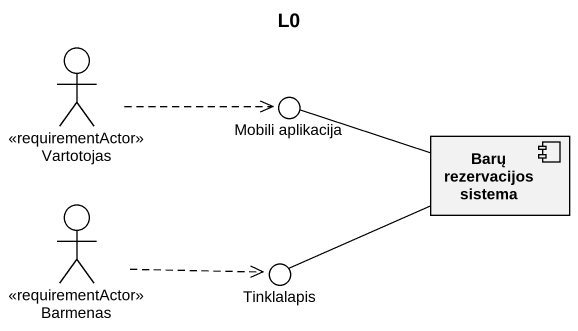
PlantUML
@startuml
title L0
actor Vartotojas <<requirementActor>>
() "Mobili aplikacija" as Mobili_aplikacija
component "Barų rezervacijos sistema" as Barų_rezervacijos_sistema
actor Barmenas <<requirementActor>>
() Tinklalapis
Vartotojas .right.> Mobili_aplikacija
Barų_rezervacijos_sistema -left- Mobili_aplikacija
Barų_rezervacijos_sistema -left- Tinklalapis
Barmenas .right.> Tinklalapis
@enduml
